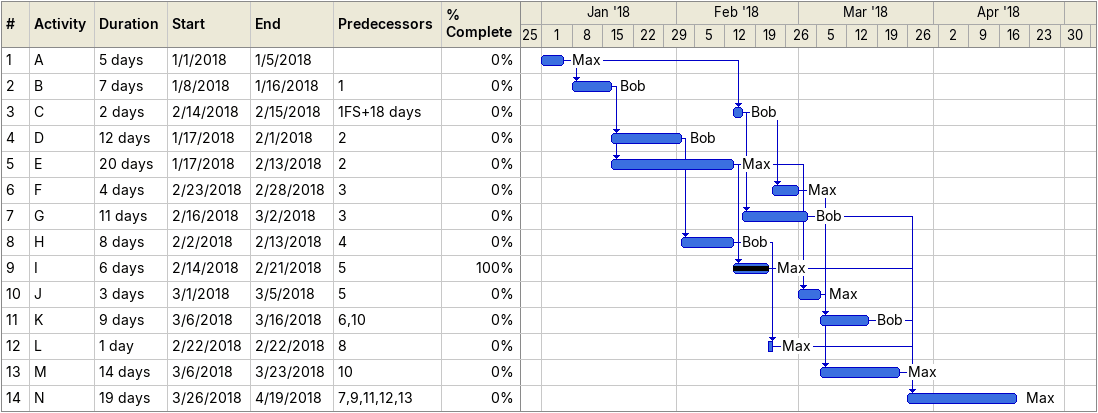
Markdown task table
| ID | Task | Duration | Start | Finish | Predecessors | Resources | % complete |
|---|---|---|---|---|---|---|---|
| 1 | A | 5d | 2018-01-01 | 2018-01-05 |  | Max | 0 |
| 2 | B | 7d | 2018-01-08 | 2018-01-16 | 1 | Bob | 0 |
| 3 | C | 2d | 2018-02-14 | 2018-02-15 | 1FS+18d | Bob | 0 |
| 4 | D | 12d | 2018-01-17 | 2018-02-01 | 2 | Bob | 0 |
| 5 | E | 20d | 2018-01-17 | 2018-02-13 | 2 | Max | 0 |
| 6 | F | 4d | 2018-02-23 | 2018-02-28 | 3 | Max | 0 |
| 7 | G | 11d | 2018-02-16 | 2018-03-02 | 3 | Bob | 0 |
| 8 | H | 8d | 2018-02-02 | 2018-02-13 | 4 | Bob | 0 |
| 9 | I | 6d | 2018-02-14 | 2018-02-21 | 5 | Max | 100 |
| 10 | J | 3d | 2018-03-01 | 2018-03-05 | 5 | Max | 0 |
| 11 | K | 9d | 2018-03-06 | 2018-03-16 | 6, 10 | Bob | 0 |
| 12 | L | 1d | 2018-02-22 | 2018-02-22 | 8 | Max | 0 |
| 13 | M | 14d | 2018-03-06 | 2018-03-23 | 10 | Max | 0 |
| 14 | N | 19d | 2018-03-26 | 2018-04-19 | 7, 9, 11, 12, 13 | Max | 0 |
